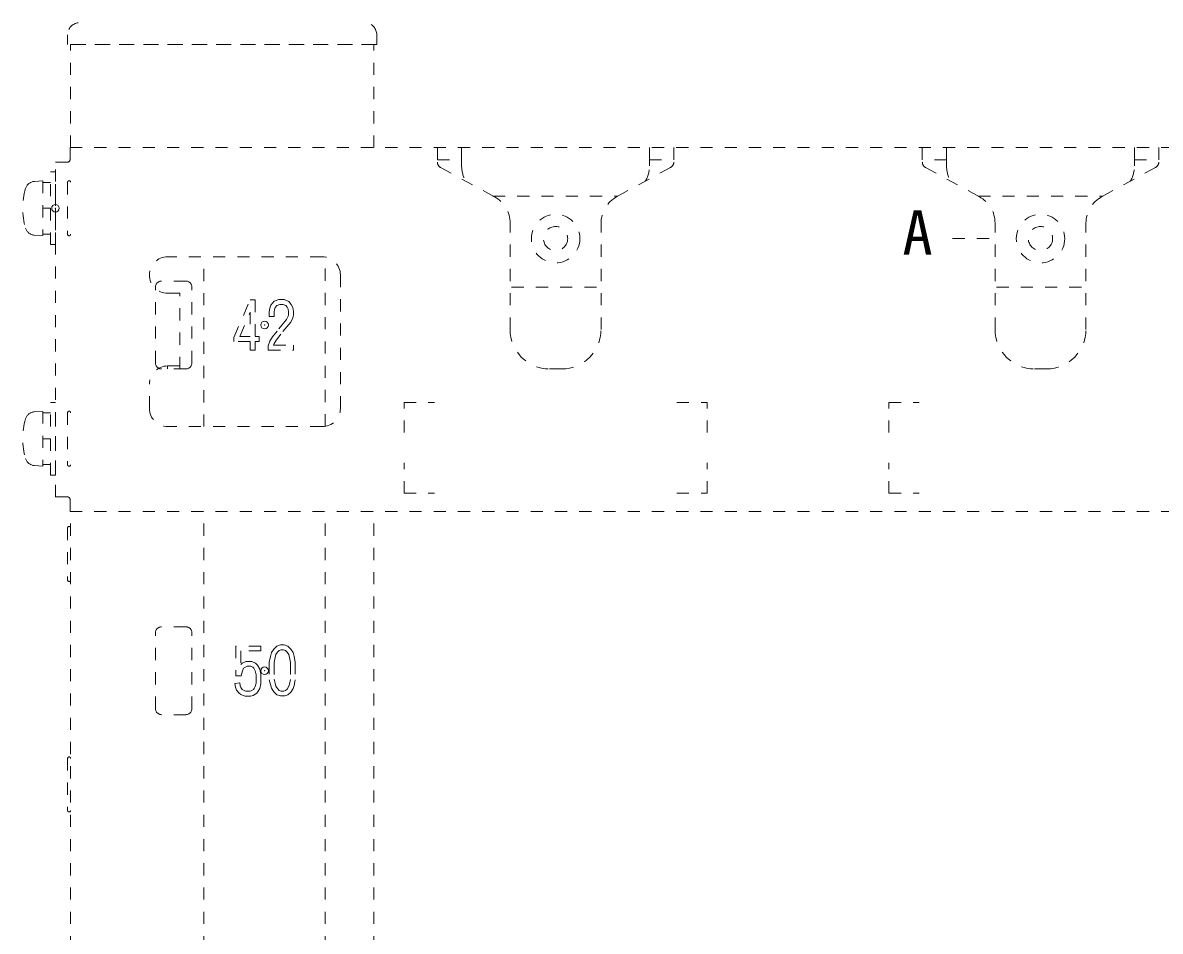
# Model space of a CAD drawing. Units: millimetres, scale not verified. Extents: x -63 to 62, y -116 to 117.
# Drawn here: x -47.4 to -38.01, y 64.7 to 72.18 of the extents above; entities that cross this region are included whole.
import ezdxf
from ezdxf.enums import TextEntityAlignment as Align

# ---------------------------------------------------------------- set-up
doc = ezdxf.new("R2010")
doc.units = ezdxf.units.MM
doc.header["$LTSCALE"] = 0.125
doc.header["$PDMODE"] = 32
doc.header["$PDSIZE"] = 0.0625
doc.linetypes.add('USER5', pattern=[1.4, 0.7, -0.7])
doc.layers.add('0-5_GAIKEI', color=1, linetype='Continuous', lineweight=18)
doc.styles.add('ＭＳ ゴシック', font='')
doc.styles.get('ＭＳ ゴシック').set_extended_font_data('MS Gothic')

msp = doc.modelspace()

# ---------------------------------------------------------------- linework, layer by layer
at = {"layer": '0-5_GAIKEI', "linetype": 'USER5'}
for p, q in [((-47.0251, 72.0857), (-47.0251, 72.0057)), ((-47.0001, 72.0057), (-44.5001, 72.0057)), ((-47.0001, 71.1557), (-47.0001, 72.0057)), ((-44.5001, 71.1557), (-44.5001, 72.0057)), ((-47.0051, 71.1557), (-5.9951, 71.1557)), ((-47.0051, 71.0557), (-47.0051, 71.1557)), ((-43.9751, 71.1557), (-43.9751, 71.0354)), ((-43.7751, 71.0757), (-43.7751, 71.1557)), ((-42.2251, 71.1557), (-42.2251, 71.0757)), ((-42.0251, 71.1557), (-42.0251, 71.0354)), ((-42.0251, 71.1557), (-42.0251, 71.0357)), ((-39.9751, 71.1557), (-39.9751, 71.0354)), ((-39.7751, 71.0757), (-39.7751, 71.1557)), ((-38.2251, 71.1557), (-38.2251, 71.0757)), ((-38.0251, 71.1557), (-38.0251, 71.0357)), ((-38.0251, 71.1557), (-38.0251, 71.0357)), ((-47.1251, 68.2757), (-47.1251, 71.0357)), ((-47.0251, 71.0357), (-47.1251, 71.0357)), ((-43.9751, 71.0557), (-43.7751, 71.0557)), ((-43.7751, 71.0057), (-43.7751, 71.0757)), ((-42.2251, 71.0057), (-42.2251, 71.0757)), ((-42.2251, 71.0557), (-42.0251, 71.0557)), ((-39.7751, 71.0557), (-39.9751, 71.0557)), ((-39.7751, 71.0057), (-39.7751, 71.0757)), ((-38.2251, 71.0057), (-38.2251, 71.0757)), ((-38.2251, 71.0557), (-38.0251, 71.0557)), ((-47.1251, 70.9557), (-47.1651, 70.9557)), ((-47.1251, 70.3557), (-47.1251, 70.9557)), ((-43.9489, 70.9915), (-43.506, 70.7516)), ((-42.0513, 70.9915), (-42.4942, 70.7516)), ((-39.9489, 70.9915), (-39.506, 70.7516)), ((-38.0513, 70.9915), (-38.4942, 70.7516)), ((-47.2301, 70.8807), (-47.2997, 70.877)), ((-47.2301, 70.8682), (-47.1651, 70.8682)), ((-47.0251, 70.8702), (-47.0251, 70.4411)), ((-43.5164, 70.7557), (-42.4866, 70.7557)), ((-39.5136, 70.7557), (-38.4866, 70.7557)), ((-47.2301, 70.6557), (-47.1651, 70.6557)), ((-43.3751, 69.6557), (-43.3751, 70.5318)), ((-42.6251, 69.6557), (-42.6251, 70.5318)), ((-39.3751, 69.6557), (-39.3751, 70.5318)), ((-38.6251, 69.6557), (-38.6251, 70.5318)), ((-47.2301, 70.4432), (-47.1651, 70.4432)), ((-39.7251, 70.4057), (-39.4251, 70.4057)), ((-44.9251, 70.2557), (-46.2001, 70.2557)), ((-45.9001, 68.8557), (-45.9001, 70.2557)), ((-44.9001, 68.8578), (-44.9001, 70.2557)), ((-44.7751, 69.0057), (-44.7751, 70.1057)), ((-46.3001, 69.3807), (-46.3001, 70.0057)), ((-46.3001, 69.9939), (-46.3001, 70.0057)), ((-46.0501, 70.0557), (-46.2501, 70.0557)), ((-46.0501, 70.0557), (-46.2501, 70.0557)), ((-46.0001, 69.3807), (-46.0001, 70.0057)), ((-46.0001, 69.3807), (-46.0001, 70.0057)), ((-43.3626, 70.0057), (-42.6376, 70.0057)), ((-39.3626, 70.0057), (-38.6376, 70.0057)), ((-46.1001, 69.9557), (-46.2001, 69.9557)), ((-46.1001, 69.3307), (-46.1001, 69.9557)), ((-45.6537, 69.5892), (-45.5199, 69.8999)), ((-45.6537, 69.5892), (-45.5199, 69.8999)), ((-45.322, 69.8885), (-45.2816, 69.9037)), ((-45.322, 69.8885), (-45.2816, 69.9037)), ((-45.2816, 69.9037), (-45.2377, 69.9037)), ((-45.2816, 69.9037), (-45.2377, 69.9037)), ((-45.2377, 69.9037), (-45.2013, 69.8881)), ((-45.2377, 69.9037), (-45.2013, 69.8881)), ((-45.3621, 69.8009), (-45.3576, 69.8328)), ((-45.3621, 69.8009), (-45.3576, 69.8328)), ((-45.3576, 69.8328), (-45.3475, 69.858)), ((-45.3576, 69.8328), (-45.3475, 69.858)), ((-45.3475, 69.858), (-45.322, 69.8885)), ((-45.3475, 69.858), (-45.322, 69.8885)), ((-45.322, 69.7981), (-45.3186, 69.8223)), ((-45.322, 69.7981), (-45.3186, 69.8223)), ((-45.3186, 69.8223), (-45.3126, 69.8372)), ((-45.3186, 69.8223), (-45.3126, 69.8372)), ((-45.3126, 69.8372), (-45.298, 69.8547)), ((-45.3126, 69.8372), (-45.298, 69.8547)), ((-45.298, 69.8547), (-45.2743, 69.8636)), ((-45.298, 69.8547), (-45.2743, 69.8636)), ((-45.2743, 69.8636), (-45.246, 69.8636)), ((-45.2743, 69.8636), (-45.246, 69.8636)), ((-45.246, 69.8636), (-45.2263, 69.8552)), ((-45.246, 69.8636), (-45.2263, 69.8552)), ((-45.2263, 69.8552), (-45.2143, 69.8401)), ((-45.2263, 69.8552), (-45.2143, 69.8401)), ((-45.2143, 69.8401), (-45.205, 69.8247)), ((-45.2143, 69.8401), (-45.205, 69.8247)), ((-45.205, 69.8247), (-45.2018, 69.8021)), ((-45.205, 69.8247), (-45.2018, 69.8021)), ((-45.2013, 69.8881), (-45.1813, 69.8631)), ((-45.2013, 69.8881), (-45.1813, 69.8631)), ((-45.1813, 69.8631), (-45.1665, 69.8384)), ((-45.1813, 69.8631), (-45.1665, 69.8384)), ((-45.1665, 69.8384), (-45.1617, 69.8049)), ((-45.1665, 69.8384), (-45.1617, 69.8049)), ((-45.6057, 69.5973), (-45.5187, 69.7992)), ((-45.6057, 69.5973), (-45.5187, 69.7992)), ((-45.5187, 69.7992), (-45.5187, 69.5973)), ((-45.5187, 69.7992), (-45.5187, 69.5973)), ((-45.3621, 69.7634), (-45.3621, 69.8009)), ((-45.3621, 69.7634), (-45.3621, 69.8009)), ((-45.322, 69.7634), (-45.3621, 69.7634)), ((-45.322, 69.7634), (-45.3621, 69.7634)), ((-45.322, 69.7634), (-45.322, 69.7981)), ((-45.322, 69.7634), (-45.322, 69.7981)), ((-45.2187, 69.7384), (-45.2977, 69.6436)), ((-45.2187, 69.7384), (-45.2977, 69.6436)), ((-45.1849, 69.7163), (-45.2662, 69.6187)), ((-45.1849, 69.7163), (-45.2662, 69.6187)), ((-45.2047, 69.7664), (-45.2187, 69.7384)), ((-45.2047, 69.7664), (-45.2187, 69.7384)), ((-45.2018, 69.7779), (-45.2047, 69.7664)), ((-45.2018, 69.7779), (-45.2047, 69.7664)), ((-45.2018, 69.8021), (-45.2018, 69.7779)), ((-45.2018, 69.8021), (-45.2018, 69.7779)), ((-45.1668, 69.7524), (-45.1849, 69.7163)), ((-45.1668, 69.7524), (-45.1849, 69.7163)), ((-45.1617, 69.773), (-45.1668, 69.7524)), ((-45.1617, 69.773), (-45.1668, 69.7524)), ((-45.1617, 69.8049), (-45.1617, 69.773)), ((-45.1617, 69.8049), (-45.1617, 69.773)), ((-45.2977, 69.6436), (-45.3346, 69.5944)), ((-45.2977, 69.6436), (-45.3346, 69.5944)), ((-45.2662, 69.6187), (-45.3015, 69.5717)), ((-45.2662, 69.6187), (-45.3015, 69.5717)), ((-45.6537, 69.5564), (-45.6537, 69.5892)), ((-45.6537, 69.5564), (-45.6537, 69.5892)), ((-45.5187, 69.5564), (-45.6537, 69.5564)), ((-45.5187, 69.5564), (-45.6537, 69.5564)), ((-45.5187, 69.5973), (-45.6057, 69.5973)), ((-45.5187, 69.5973), (-45.6057, 69.5973)), ((-45.5187, 69.5564), (-45.5187, 69.4869)), ((-45.5187, 69.5564), (-45.5187, 69.4869)), ((-45.4451, 69.5973), (-45.4778, 69.5973)), ((-45.4451, 69.5973), (-45.4778, 69.5973)), ((-45.4451, 69.5564), (-45.4778, 69.5564)), ((-45.4778, 69.5564), (-45.4778, 69.4869)), ((-45.4451, 69.5564), (-45.4778, 69.5564)), ((-45.4778, 69.5564), (-45.4778, 69.4869)), ((-45.4451, 69.5973), (-45.4451, 69.5564)), ((-45.4451, 69.5973), (-45.4451, 69.5564)), ((-45.3561, 69.5599), (-45.3701, 69.5225)), ((-45.3561, 69.5599), (-45.3701, 69.5225)), ((-45.3346, 69.5944), (-45.3561, 69.5599)), ((-45.3346, 69.5944), (-45.3561, 69.5599)), ((-45.32, 69.5421), (-45.3257, 69.5269)), ((-45.32, 69.5421), (-45.3257, 69.5269)), ((-45.3257, 69.5269), (-45.1617, 69.5269)), ((-45.3257, 69.5269), (-45.1617, 69.5269)), ((-45.3015, 69.5717), (-45.32, 69.5421)), ((-45.3015, 69.5717), (-45.32, 69.5421)), ((-45.1617, 69.4869), (-45.1617, 69.5269)), ((-45.1617, 69.4869), (-45.1617, 69.5269)), ((-45.5187, 69.4869), (-45.4778, 69.4869)), ((-45.5187, 69.4869), (-45.4778, 69.4869)), ((-45.3701, 69.5225), (-45.3701, 69.4869)), ((-45.3701, 69.5225), (-45.3701, 69.4869)), ((-45.3701, 69.4869), (-45.1617, 69.4869)), ((-45.3701, 69.4869), (-45.1617, 69.4869)), ((-46.1001, 69.3557), (-46.2001, 69.3557)), ((-46.2001, 69.3307), (-46.2001, 69.3557)), ((-46.0501, 69.3307), (-46.2501, 69.3307)), ((-46.0501, 69.3307), (-46.2501, 69.3307)), ((-42.9501, 69.3307), (-43.0501, 69.3307)), ((-38.9501, 69.3307), (-39.0501, 69.3307)), ((-46.3501, 69.0057), (-46.3501, 69.2057)), ((-47.1251, 69.0557), (-47.1651, 69.0557)), ((-47.1251, 68.4557), (-47.1251, 69.0557)), ((-44.2501, 69.0557), (-44.0001, 69.0557)), ((-44.2501, 68.8057), (-44.2501, 69.0557)), ((-42.0001, 69.0557), (-41.7501, 69.0557)), ((-41.7501, 68.8057), (-41.7501, 69.0557)), ((-40.2501, 69.0557), (-40.0001, 69.0557)), ((-40.2501, 68.8057), (-40.2501, 69.0557)), ((-47.2301, 68.9807), (-47.2997, 68.977)), ((-47.2301, 68.9682), (-47.1651, 68.9682)), ((-47.0251, 68.9702), (-47.0251, 68.5411)), ((-44.9251, 68.8557), (-46.2001, 68.8557)), ((-47.2301, 68.7557), (-47.1651, 68.7557)), ((-47.2301, 68.5432), (-47.1651, 68.5432)), ((-44.2501, 68.3057), (-44.2501, 68.5557)), ((-40.2501, 68.3057), (-40.2501, 68.5557)), ((-44.2501, 68.3057), (-44.0001, 68.3057)), ((-40.2501, 68.3057), (-40.0001, 68.3057)), ((-47.0251, 68.2757), (-47.1251, 68.2757)), ((-47.0051, 68.2557), (-47.0051, 68.1557)), ((-47.0051, 68.1557), (-5.9951, 68.1557)), ((-47.0001, 59.7557), (-47.0001, 68.1557)), ((-45.9001, 59.7557), (-45.9001, 68.1557)), ((-44.9001, 59.7557), (-44.9001, 68.1557)), ((-44.5001, 59.7557), (-44.5001, 68.1557)), ((-47.0251, 68.0202), (-47.0251, 67.5911)), ((-46.0501, 67.2057), (-46.2501, 67.2057)), ((-46.3001, 67.1439), (-46.3001, 67.1557)), ((-46.3001, 66.5307), (-46.3001, 67.1557)), ((-46.0001, 66.5307), (-46.0001, 67.1557)), ((-45.4309, 67.0466), (-45.6372, 67.0466)), ((-45.6372, 67.0466), (-45.6372, 66.8005)), ((-45.4309, 67.0069), (-45.5975, 67.0069)), ((-45.5975, 67.0069), (-45.5975, 66.8948)), ((-45.4309, 67.0466), (-45.4309, 67.0069)), ((-45.3439, 66.9927), (-45.3529, 66.961)), ((-45.3252, 67.0208), (-45.3439, 66.9927)), ((-45.3007, 67.0453), (-45.3252, 67.0208)), ((-45.2944, 66.9955), (-45.3074, 66.9759)), ((-45.2694, 67.0557), (-45.3007, 67.0453)), ((-45.2792, 67.0106), (-45.2944, 66.9955)), ((-45.2629, 67.016), (-45.2792, 67.0106)), ((-45.2391, 67.0557), (-45.2694, 67.0557)), ((-45.2542, 67.016), (-45.2629, 67.016)), ((-45.2542, 67.0557), (-45.2423, 67.0557)), ((-45.2542, 67.016), (-45.2455, 67.016)), ((-45.2455, 67.016), (-45.2292, 67.0106)), ((-45.2391, 67.0557), (-45.2078, 67.0453)), ((-45.2292, 67.0106), (-45.2141, 66.9955)), ((-45.2141, 66.9955), (-45.201, 66.9759)), ((-45.2078, 67.0453), (-45.1833, 67.0208)), ((-45.1833, 67.0208), (-45.1646, 66.9927)), ((-45.1646, 66.9927), (-45.1555, 66.961)), ((-45.5975, 66.8948), (-45.5842, 66.9048)), ((-45.5842, 66.9048), (-45.5546, 66.9196)), ((-45.5546, 66.9196), (-45.5055, 66.9196)), ((-45.5055, 66.9196), (-45.4747, 66.9041)), ((-45.4747, 66.9041), (-45.4586, 66.8881)), ((-45.3529, 66.961), (-45.3614, 66.9147)), ((-45.3614, 66.9147), (-45.3614, 66.7679)), ((-45.3142, 66.952), (-45.3217, 66.9111)), ((-45.3217, 66.9111), (-45.3217, 66.7722)), ((-45.3074, 66.9759), (-45.3142, 66.952)), ((-45.201, 66.9759), (-45.1942, 66.952)), ((-45.1942, 66.952), (-45.1868, 66.9111)), ((-45.1868, 66.9111), (-45.1868, 66.7718)), ((-45.1555, 66.961), (-45.1471, 66.9147)), ((-45.1471, 66.9147), (-45.1471, 66.7682)), ((-45.5734, 66.8632), (-45.5632, 66.8709)), ((-45.5632, 66.8709), (-45.5452, 66.8799)), ((-45.5452, 66.8799), (-45.5149, 66.8799)), ((-45.5149, 66.8799), (-45.4982, 66.8715)), ((-45.4982, 66.8715), (-45.4904, 66.8638)), ((-45.4904, 66.8638), (-45.4774, 66.8409)), ((-45.4774, 66.8409), (-45.4705, 66.8103)), ((-45.4705, 66.8103), (-45.4705, 66.7395)), ((-45.4586, 66.8881), (-45.4399, 66.8554)), ((-45.4399, 66.8554), (-45.4309, 66.8146)), ((-45.4309, 66.8146), (-45.4309, 66.7346)), ((-45.6449, 66.7382), (-45.6057, 66.7438)), ((-45.6406, 66.7081), (-45.6449, 66.7382)), ((-45.6372, 66.8005), (-45.5945, 66.8005)), ((-45.602, 66.7184), (-45.6057, 66.7438)), ((-45.5961, 66.7035), (-45.602, 66.7184)), ((-45.4772, 66.713), (-45.4873, 66.6961)), ((-45.4705, 66.7395), (-45.4772, 66.713)), ((-45.4309, 66.7346), (-45.4401, 66.6976)), ((-45.3614, 66.7679), (-45.3528, 66.7294)), ((-45.3528, 66.7294), (-45.3439, 66.6981)), ((-45.3217, 66.7722), (-45.3144, 66.7392)), ((-45.3144, 66.7392), (-45.3074, 66.715)), ((-45.3074, 66.715), (-45.2944, 66.6954)), ((-45.2007, 66.7152), (-45.214, 66.6919)), ((-45.194, 66.7319), (-45.2007, 66.7152)), ((-45.1868, 66.7718), (-45.194, 66.7319)), ((-45.1557, 66.7209), (-45.1649, 66.6979)), ((-45.1471, 66.7682), (-45.1557, 66.7209)), ((-45.6307, 66.6833), (-45.6406, 66.7081)), ((-45.6111, 66.6588), (-45.6307, 66.6833)), ((-45.5956, 66.6484), (-45.6111, 66.6588)), ((-45.5839, 66.6884), (-45.5961, 66.7035)), ((-45.5774, 66.6393), (-45.5956, 66.6484)), ((-45.5756, 66.6828), (-45.5839, 66.6884)), ((-45.5611, 66.6339), (-45.5774, 66.6393)), ((-45.5621, 66.6761), (-45.5756, 66.6828)), ((-45.5546, 66.6736), (-45.5621, 66.6761)), ((-45.5157, 66.6339), (-45.5611, 66.6339)), ((-45.5206, 66.6736), (-45.5546, 66.6736)), ((-45.5104, 66.6761), (-45.5206, 66.6736)), ((-45.4941, 66.6393), (-45.5157, 66.6339)), ((-45.4928, 66.6879), (-45.5104, 66.6761)), ((-45.4642, 66.6592), (-45.4941, 66.6393)), ((-45.4873, 66.6961), (-45.4928, 66.6879)), ((-45.4538, 66.6748), (-45.4642, 66.6592)), ((-45.4401, 66.6976), (-45.4538, 66.6748)), ((-45.3439, 66.6981), (-45.3252, 66.6701)), ((-45.3252, 66.6701), (-45.3007, 66.6455)), ((-45.3007, 66.6455), (-45.2694, 66.6351)), ((-45.2944, 66.6954), (-45.2792, 66.6802)), ((-45.2792, 66.6802), (-45.2629, 66.6748)), ((-45.2345, 66.6351), (-45.2694, 66.6351)), ((-45.2286, 66.6802), (-45.2422, 66.6748)), ((-45.2084, 66.6456), (-45.2345, 66.6351)), ((-45.214, 66.6919), (-45.2286, 66.6802)), ((-45.1833, 66.6656), (-45.2084, 66.6456)), ((-45.1649, 66.6979), (-45.1833, 66.6656)), ((-46.0501, 66.4807), (-46.2501, 66.4807)), ((-47.0251, 66.1202), (-47.0251, 65.6911))]:
    msp.add_line(p, q, dxfattribs=at)
for points in [[(-44.4751, 72.0857), (-44.4751, 72.0057), (-47.0251, 72.0057)], [(-47.1251, 70.3557), (-47.1651, 70.3557), (-47.1651, 70.9557)], [(-47.2301, 70.8807), (-47.2301, 70.4307), (-47.2997, 70.4343)], [(-45.5199, 69.8999), (-45.4778, 69.8999), (-45.4778, 69.5973)], [(-45.5199, 69.8999), (-45.4778, 69.8999), (-45.4778, 69.5973)], [(-47.1251, 68.4557), (-47.1651, 68.4557), (-47.1651, 69.0557)], [(-47.2301, 68.9807), (-47.2301, 68.5307), (-47.2997, 68.5343)], [(-42.0001, 68.3057), (-41.7501, 68.3057), (-41.7501, 68.5557)], [(-45.5945, 66.8005), (-45.5828, 66.8415), (-45.5734, 66.8632)], [(-45.2422, 66.6748), (-45.2629, 66.6748), (-45.2542, 66.6748)]]:
    msp.add_lwpolyline(points, dxfattribs=at)
for centre, radius in [((-43.0001, 70.4057), 0.2), ((-39.0001, 70.4057), 0.2), ((-43.0001, 70.4057), 0.1), ((-39.0001, 70.4057), 0.1)]:
    msp.add_circle(centre, radius, dxfattribs=at)
for centre, radius, start, end in [((-46.9251, 72.0857), 0.1, 96.81632, 180), ((-44.5751, 72.0857), 0.1, 0, 83.18368), ((-47.0251, 71.0557), 0.02, 270, 0), ((-43.9251, 71.0354), 0.05, 180, 241.55707), ((-42.0751, 71.0354), 0.05, 298.44293, 0), ((-39.9251, 71.0354), 0.05, 180, 241.55707), ((-38.0751, 71.0354), 0.05, 298.44293, 0), ((-43.5251, 71.0057), 0.25, 180, 210.57291), ((-42.4751, 71.0057), 0.25, 329.42709, 0), ((-39.5251, 71.0057), 0.25, 180, 210.57291), ((-38.4751, 71.0057), 0.25, 329.42709, 0), ((-47.2955, 70.7971), 0.08, 93, 164.21401), ((-47.0126, 70.8702), 0.0125, 0, 180), ((-46.7951, 70.6557), 0.6, 164.21401, 195.78599), ((-43.6251, 70.5318), 0.25, 0, 61.55707), ((-42.3751, 70.5318), 0.25, 118.44293, 180), ((-39.6251, 70.5318), 0.25, 0, 61.55707), ((-38.3751, 70.5318), 0.25, 118.44293, 180), ((-47.2955, 70.5142), 0.08, 195.78599, 267), ((-47.0126, 70.4411), 0.0125, 180, 0), ((-46.2001, 70.1057), 0.15, 90, 270), ((-44.9251, 70.1057), 0.15, 0, 90), ((-46.2501, 70.0057), 0.05, 90, 180), ((-46.2501, 70.0057), 0.05, 90, 180), ((-46.0501, 70.0057), 0.05, 0, 90), ((-46.0501, 70.0057), 0.05, 0, 90), ((-43.0501, 69.6557), 0.325, 180, 270), ((-42.9501, 69.6557), 0.325, 270, 0), ((-39.0501, 69.6557), 0.325, 180, 270), ((-38.9501, 69.6557), 0.325, 270, 0), ((-46.2001, 69.2057), 0.15, 90, 180), ((-46.2501, 69.3807), 0.05, 180, 270), ((-46.0501, 69.3807), 0.05, 270, 0), ((-46.0501, 69.3807), 0.05, 270, 0), ((-46.2501, 69.3807), 0.05, 242.09432, 270), ((-47.2955, 68.8971), 0.08, 93, 164.21401), ((-47.0126, 68.9702), 0.0125, 0, 180), ((-46.2001, 69.0057), 0.15, 180, 270), ((-44.9251, 69.0057), 0.15, 270, 0), ((-46.7951, 68.7557), 0.6, 164.21401, 195.78599), ((-47.2955, 68.6142), 0.08, 195.78599, 267), ((-47.0126, 68.5411), 0.0125, 180, 0), ((-47.0251, 68.2557), 0.02, 0, 90), ((-47.0126, 68.0202), 0.0125, 0, 180), ((-47.0126, 67.5911), 0.0125, 180, 0), ((-46.2501, 67.1557), 0.05, 90, 180), ((-46.0501, 67.1557), 0.05, 0, 90), ((-46.2501, 66.5307), 0.05, 180, 270), ((-46.0501, 66.5307), 0.05, 270, 0), ((-46.2501, 66.5307), 0.05, 242.09432, 270), ((-47.0126, 66.1202), 0.0125, 0, 180), ((-47.0126, 65.6911), 0.0125, 180, 0)]:
    msp.add_arc(centre, radius, start, end, dxfattribs=at)
at = {"layer": '0-5_GAIKEI'}
for p in [(-47.1251, 70.6557), (-45.4001, 69.6932), (-45.4001, 66.8432)]:
    msp.add_point(p, dxfattribs=at)

# ---------------------------------------------------------------- texts
at = {"layer": '0-5_GAIKEI', "color": 7, "style": 'ＭＳ ゴシック'}
msp.add_text('A', height=0.3666, dxfattribs=at).set_placement((-40.1393, 70.1633), align=Align.BOTTOM_LEFT)

doc.saveas('drawing.dxf')
